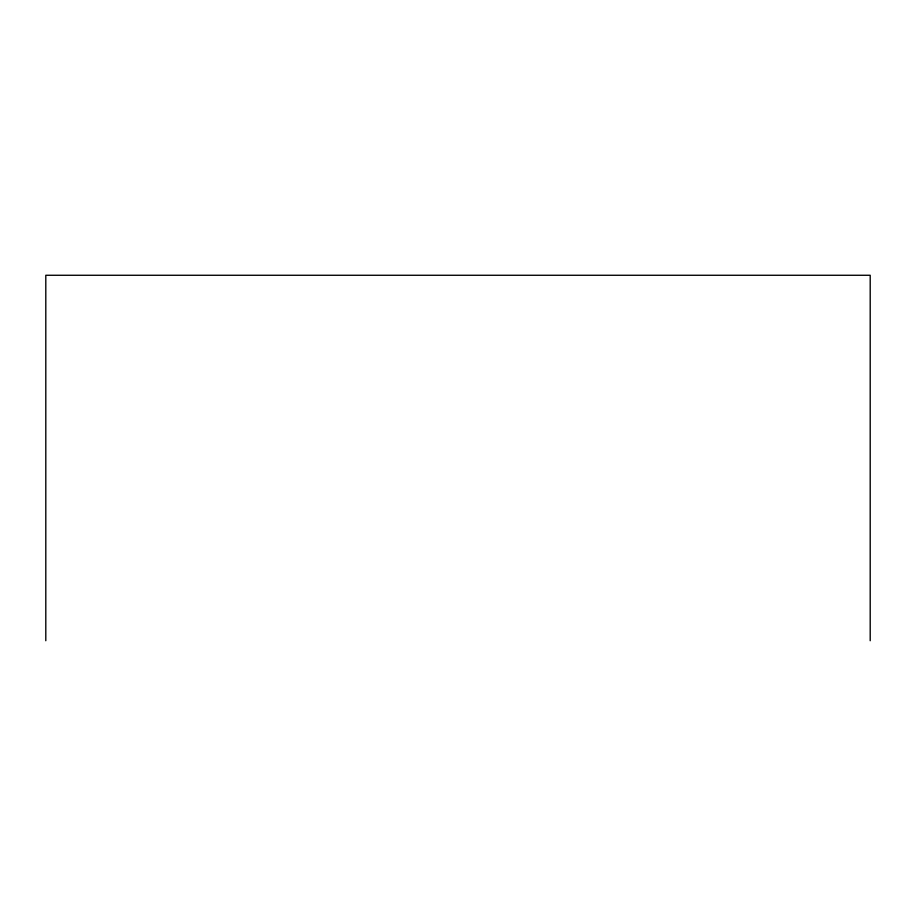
<?xml version="1.0" encoding="UTF-8"?>
<svg xmlns="http://www.w3.org/2000/svg" width="916" height="916" viewBox="0 0 916 916"><rect width="100%" height="100%" fill="white"/><g stroke="black" fill="none" stroke-linecap="round" stroke-linejoin="round"><path stroke-width="1.37" d="M870.2 640.731L870.2 275.269L45.8 275.269L45.8 640.731"/></g></svg>
